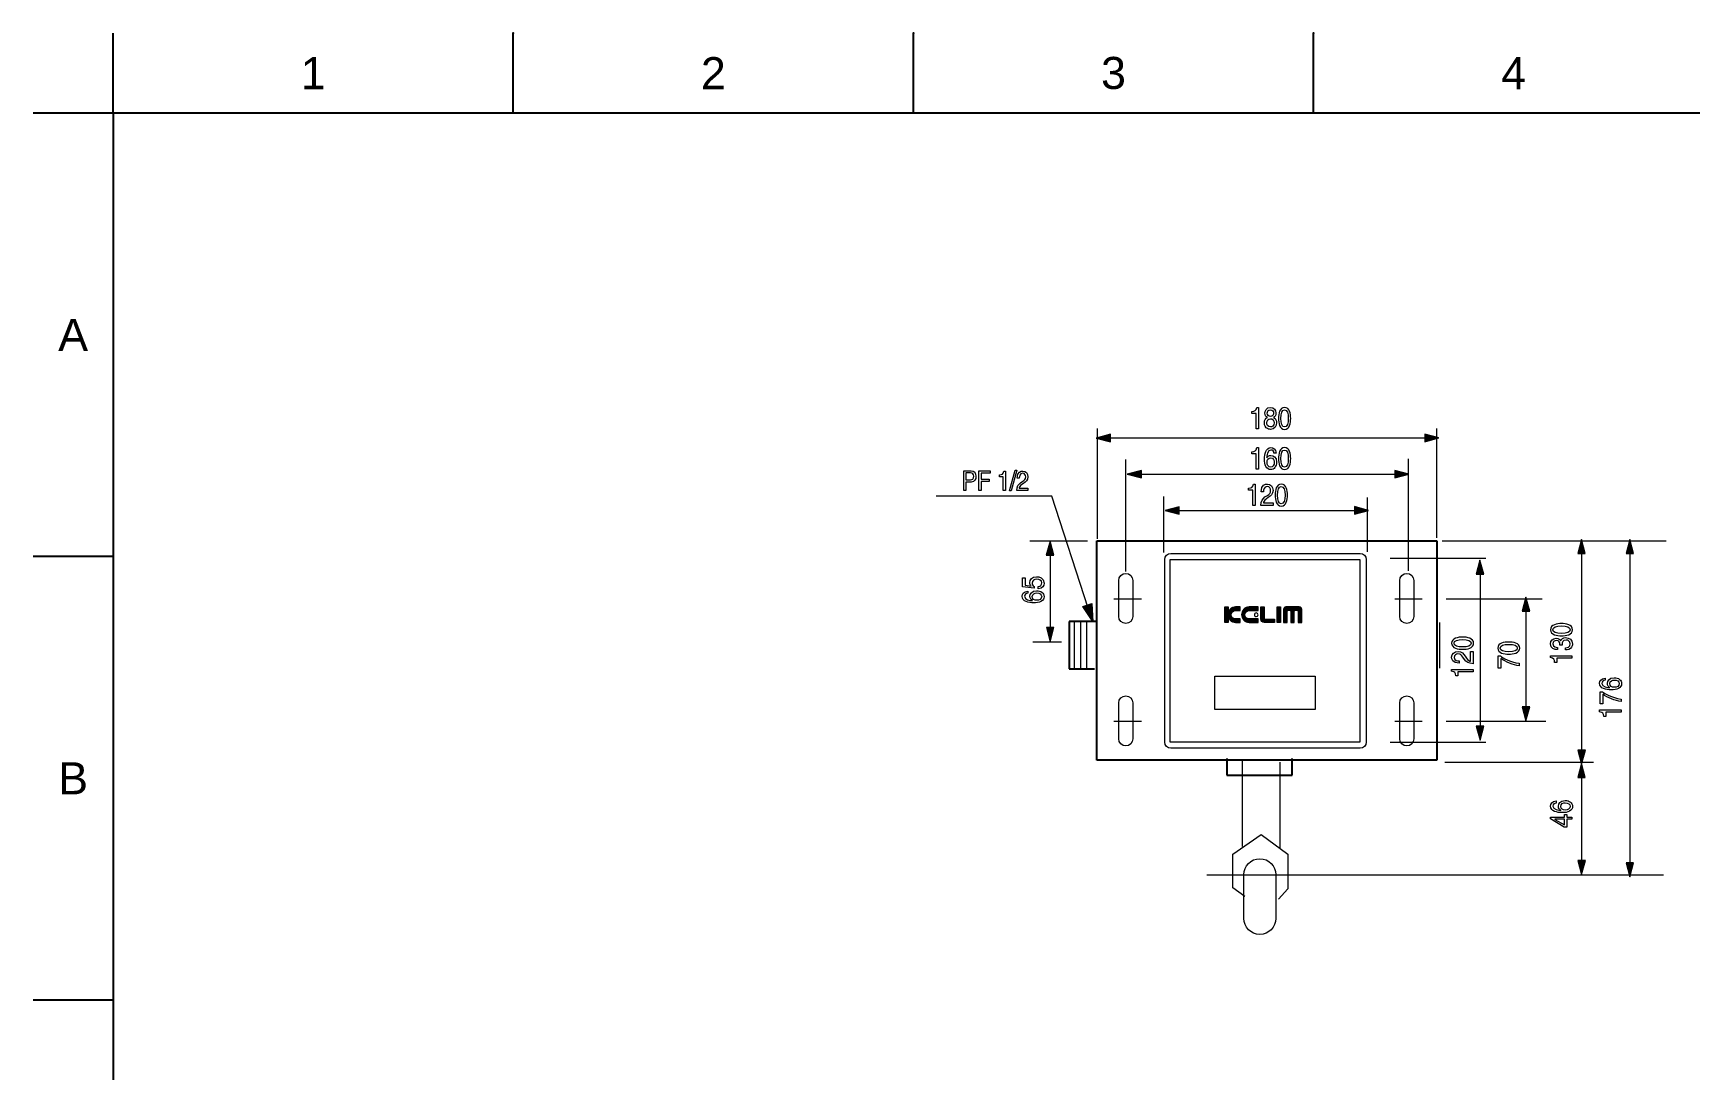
# Model space of a CAD drawing. Header units: millimetres. Extents: x 4305 to 4899, y 584 to 1004.
# Drawn here: x 4304.9 to 4597.7, y 821 to 1004.2 of the extents above; entities that cross this region are included whole.
import ezdxf

# ---------------------------------------------------------------- set-up
doc = ezdxf.new("R2010")
doc.units = ezdxf.units.MM
doc.header["$LTSCALE"] = 0.1
doc.layers.add('레이어 1', color=7, linetype='Continuous')
doc.styles.get("Standard").update_dxf_attribs({"font": 'arial_0.ttf'})

msp = doc.modelspace()

# ---------------------------------------------------------------- hatches: boundary and pattern name
at = {"layer": '레이어 1'}
h = msp.add_hatch(color=3, dxfattribs=at)
h.dxf.hatch_style = 2
h.paths.add_polyline_path([(4495.29, 933.3), (4492.81, 932.64), (4495.29, 931.98)])
h = msp.add_hatch(color=3, dxfattribs=at)
h.dxf.hatch_style = 2
h.paths.add_polyline_path([(4550.88, 931.99), (4553.36, 932.66), (4550.88, 933.32)])
h = msp.add_hatch(color=3, dxfattribs=at)
h.dxf.hatch_style = 2
h.paths.add_polyline_path([(4500.77, 926.91), (4498.29, 926.24), (4500.77, 925.58)])
h = msp.add_hatch(color=3, dxfattribs=at)
h.dxf.hatch_style = 2
h.paths.add_polyline_path([(4545.55, 925.6), (4548.03, 926.26), (4545.55, 926.92)])
h = msp.add_hatch(color=3, dxfattribs=at)
h.dxf.hatch_style = 2
h.paths.add_polyline_path([(4507.46, 920.51), (4504.99, 919.85), (4507.46, 919.18)])
h = msp.add_hatch(color=3, dxfattribs=at)
h.dxf.hatch_style = 2
h.paths.add_polyline_path([(4538.43, 919.2), (4540.91, 919.86), (4538.43, 920.53)])
h = msp.add_hatch(color=3, dxfattribs=at)
h.dxf.hatch_style = 2
h.paths.add_polyline_path([(4485.3, 911.94), (4484.64, 914.42), (4483.98, 911.94)])
h = msp.add_hatch(color=3, dxfattribs=at)
h.dxf.hatch_style = 2
h.paths.add_polyline_path([(4485.3, 911.94), (4484.64, 914.42), (4483.98, 911.94)])
h = msp.add_hatch(color=3, dxfattribs=at)
h.dxf.hatch_style = 2
h.paths.add_polyline_path([(4579.22, 912.25), (4578.55, 914.72), (4577.89, 912.25)])
h = msp.add_hatch(color=3, dxfattribs=at)
h.dxf.hatch_style = 2
h.paths.add_polyline_path([(4587.75, 912.25), (4587.08, 914.72), (4586.42, 912.25)])
h = msp.add_hatch(color=3, dxfattribs=at)
h.dxf.hatch_style = 2
h.paths.add_polyline_path([(4561.28, 908.61), (4560.61, 911.08), (4559.95, 908.61)])
h = msp.add_hatch(color=256, dxfattribs=at)
h.dxf.hatch_style = 2
h.paths.add_polyline_path([(4492, 903.39), (4492.17, 900.2), (4490.43, 902.87)])
h = msp.add_hatch(color=256, dxfattribs=at)
h.dxf.hatch_style = 2
h.paths.add_polyline_path([(4516.12, 900.05), (4515.55, 900.05), (4515.55, 902.8), (4516.12, 902.8)])
h = msp.add_hatch(color=256, dxfattribs=at)
h.dxf.hatch_style = 2
edge = h.paths.add_edge_path()
edge.add_spline(control_points=[(4518.21, 900.67), (4518.21, 900.67), (4517.42, 900.67), (4517.42, 900.67), (4517.01, 900.67), (4516.67, 901.01), (4516.67, 901.42), (4516.67, 901.84), (4517.01, 902.17), (4517.42, 902.17), (4517.42, 902.17), (4518.21, 902.17), (4518.21, 902.17), (4518.21, 902.17), (4518.21, 902.79), (4518.21, 902.79), (4518.21, 902.79), (4517.43, 902.79), (4517.43, 902.79), (4516.68, 902.79), (4516.07, 902.18), (4516.07, 901.43), (4516.07, 900.68), (4516.68, 900.07), (4517.43, 900.07), (4517.43, 900.07), (4518.21, 900.07), (4518.21, 900.07), (4518.21, 900.07), (4518.21, 900.67), (4518.21, 900.67)], knot_values=[0, 0, 0, 0, 1, 1, 1, 2, 2, 2, 3, 3, 3, 4, 4, 4, 5, 5, 5, 6, 6, 6, 7, 7, 7, 8, 8, 8, 9, 9, 9, 10, 10, 10, 10], degree=3, periodic=0)
h = msp.add_hatch(color=256, dxfattribs=at)
h.dxf.hatch_style = 2
edge = h.paths.add_edge_path()
edge.add_spline(control_points=[(4521.4, 900.67), (4521.4, 900.67), (4519.82, 900.67), (4519.82, 900.67), (4519.41, 900.67), (4519.08, 901.01), (4519.08, 901.42), (4519.08, 901.84), (4519.41, 902.17), (4519.82, 902.17), (4519.82, 902.17), (4521.4, 902.17), (4521.4, 902.17), (4521.4, 902.17), (4521.4, 902.79), (4521.4, 902.79), (4521.4, 902.79), (4519.83, 902.79), (4519.83, 902.79), (4519.08, 902.79), (4518.48, 902.18), (4518.48, 901.43), (4518.48, 900.68), (4519.08, 900.07), (4519.83, 900.07), (4519.83, 900.07), (4521.4, 900.07), (4521.4, 900.07), (4521.4, 900.07), (4521.4, 900.67), (4521.4, 900.67)], knot_values=[0, 0, 0, 0, 1, 1, 1, 2, 2, 2, 3, 3, 3, 4, 4, 4, 5, 5, 5, 6, 6, 6, 7, 7, 7, 8, 8, 8, 9, 9, 9, 10, 10, 10, 10], degree=3, periodic=0)
h = msp.add_hatch(color=256, dxfattribs=at)
h.dxf.hatch_style = 2
edge = h.paths.add_edge_path()
edge.add_spline(control_points=[(4522.47, 900.63), (4522.47, 900.63), (4524.32, 900.63), (4524.32, 900.63), (4524.32, 900.63), (4524.32, 900.05), (4524.32, 900.05), (4524.32, 900.05), (4522.47, 900.05), (4522.47, 900.05), (4522.47, 900.05), (4522.47, 900.05), (4522.47, 900.05), (4522.15, 900.05), (4521.89, 900.31), (4521.89, 900.63), (4521.89, 900.63), (4521.89, 900.63), (4521.89, 900.63), (4521.89, 900.63), (4521.89, 902.8), (4521.89, 902.8), (4521.89, 902.8), (4522.47, 902.8), (4522.47, 902.8), (4522.47, 902.8), (4522.47, 900.63), (4522.47, 900.63), (4522.47, 900.63), (4522.47, 900.63), (4522.47, 900.63)], knot_values=[0, 0, 0, 0, 1, 1, 1, 2, 2, 2, 3, 3, 3, 4, 4, 4, 5, 5, 5, 6, 6, 6, 7, 7, 7, 8, 8, 8, 9, 9, 9, 10, 10, 10, 10], degree=3, periodic=0)
h = msp.add_hatch(color=256, dxfattribs=at)
h.dxf.hatch_style = 2
h.paths.add_polyline_path([(4525.38, 900.05), (4524.8, 900.05), (4524.8, 902.8), (4525.38, 902.8)])
h = msp.add_hatch(color=256, dxfattribs=at)
h.dxf.hatch_style = 2
edge = h.paths.add_edge_path()
edge.add_spline(control_points=[(4529.11, 902.36), (4529.11, 902.6), (4528.92, 902.79), (4528.67, 902.79), (4528.67, 902.79), (4526.32, 902.79), (4526.32, 902.79), (4526.08, 902.79), (4525.89, 902.6), (4525.89, 902.36), (4525.89, 902.36), (4525.89, 900.06), (4525.89, 900.06), (4525.89, 900.06), (4526.51, 900.06), (4526.51, 900.06), (4526.51, 900.06), (4526.51, 902.07), (4526.51, 902.07), (4526.51, 902.07), (4526.64, 902.2), (4526.64, 902.2), (4526.64, 902.2), (4527.06, 902.2), (4527.06, 902.2), (4527.06, 902.2), (4527.19, 902.07), (4527.19, 902.07), (4527.19, 902.07), (4527.19, 900.06), (4527.19, 900.06), (4527.19, 900.06), (4527.79, 900.06), (4527.79, 900.06), (4527.79, 900.06), (4527.79, 902.07), (4527.79, 902.07), (4527.79, 902.07), (4527.92, 902.2), (4527.92, 902.2), (4527.92, 902.2), (4528.34, 902.2), (4528.34, 902.2), (4528.34, 902.2), (4528.47, 902.07), (4528.47, 902.07), (4528.47, 902.07), (4528.47, 900.06), (4528.47, 900.06), (4528.47, 900.06), (4529.11, 900.06), (4529.11, 900.06), (4529.11, 900.06), (4529.11, 902.36), (4529.11, 902.36)], knot_values=[0, 0, 0, 0, 1, 1, 1, 2, 2, 2, 3, 3, 3, 4, 4, 4, 5, 5, 5, 6, 6, 6, 7, 7, 7, 8, 8, 8, 9, 9, 9, 10, 10, 10, 11, 11, 11, 12, 12, 12, 13, 13, 13, 14, 14, 14, 15, 15, 15, 16, 16, 16, 17, 17, 17, 18, 18, 18, 18], degree=3, periodic=0)
h = msp.add_hatch(color=3, dxfattribs=at)
h.dxf.hatch_style = 2
h.paths.add_polyline_path([(4569.39, 902.04), (4568.73, 904.52), (4568.06, 902.04)])
h = msp.add_hatch(color=3, dxfattribs=at)
h.dxf.hatch_style = 2
h.paths.add_polyline_path([(4483.99, 899.14), (4484.66, 896.66), (4485.32, 899.14)])
h = msp.add_hatch(color=3, dxfattribs=at)
h.dxf.hatch_style = 2
h.paths.add_polyline_path([(4568.08, 885.13), (4568.74, 882.66), (4569.41, 885.13)])
h = msp.add_hatch(color=3, dxfattribs=at)
h.dxf.hatch_style = 2
h.paths.add_polyline_path([(4559.96, 881.72), (4560.63, 879.25), (4561.29, 881.72)])
h = msp.add_hatch(color=3, dxfattribs=at)
h.dxf.hatch_style = 2
h.paths.add_polyline_path([(4577.91, 877.51), (4578.57, 875.04), (4579.23, 877.51)])
h = msp.add_hatch(color=3, dxfattribs=at)
h.dxf.hatch_style = 2
h.paths.add_polyline_path([(4579.22, 872.65), (4578.55, 875.13), (4577.89, 872.65)])
h = msp.add_hatch(color=3, dxfattribs=at)
h.dxf.hatch_style = 2
h.paths.add_polyline_path([(4577.91, 858.02), (4578.57, 855.55), (4579.23, 858.02)])
h = msp.add_hatch(color=3, dxfattribs=at)
h.dxf.hatch_style = 2
h.paths.add_polyline_path([(4586.43, 857.57), (4587.1, 855.09), (4587.76, 857.57)])

# ---------------------------------------------------------------- linework, layer by layer
for p, q in [((4319.08, 990.03), (4319.08, 1004.17)), ((4389.79, 990.03), (4389.79, 1004.17)), ((4460.5, 990.03), (4460.5, 1004.17)), ((4531.2, 990.03), (4531.2, 1004.17)), ((4319.08, 990.03), (4304.94, 990.03)), ((4884.74, 990.03), (4319.08, 990.03)), ((4319.08, 990.03), (4319.08, 598.31)), ((4319.08, 911.69), (4304.94, 911.69)), ((4319.08, 833.34), (4304.94, 833.34))]:
    msp.add_line(p, q)
for p in [(4389.79, 1004.17), (4460.5, 1004.17), (4531.2, 1004.17)]:
    msp.add_point(p)
at = {"layer": '레이어 1', "color": 3, "lineweight": 9}
for p, q in [((4493.01, 914.83), (4493.01, 934.32)), ((4553.01, 914.98), (4553.01, 934.32)), ((4494.84, 932.65), (4551.94, 932.65)), ((4498.03, 909.04), (4498.03, 928.84)), ((4547.98, 909.2), (4547.98, 928.99)), ((4499.1, 926.25), (4546.61, 926.25)), ((4484.96, 922.37), (4464.52, 922.37)), ((4491.4, 902.6), (4484.96, 922.37)), ((4504.73, 912.39), (4504.73, 922.29)), ((4505.79, 919.86), (4539.5, 919.86)), ((4540.71, 912.55), (4540.71, 922.14)), ((4481.06, 914.49), (4491.27, 914.49)), ((4553.92, 914.49), (4593.49, 914.49)), ((4587.09, 913.92), (4587.09, 857.11)), ((4484.65, 912.39), (4484.65, 897.47)), ((4561.67, 911.36), (4544.71, 911.36)), ((4578.56, 913.31), (4578.56, 876.45)), ((4560.62, 909.67), (4560.62, 880.05)), ((4571.61, 904.17), (4554.64, 904.17)), ((4568.74, 903.1), (4568.74, 883.46)), ((4486.64, 896.56), (4481.61, 896.56)), ((4572.24, 882.55), (4554.64, 882.55)), ((4561.67, 878.83), (4544.71, 878.83)), ((4554.38, 875.39), (4580.69, 875.39)), ((4578.56, 873.71), (4578.56, 856.96)), ((4512.35, 855.44), (4593.03, 855.44))]:
    msp.add_line(p, q, dxfattribs=at)
at = {"layer": '레이어 1', "color": 3, "lineweight": 0}
for p, q in [((4495.29, 933.3), (4492.81, 932.64)), ((4492.81, 932.64), (4495.29, 931.98)), ((4495.29, 931.98), (4495.29, 933.3)), ((4553.36, 932.66), (4550.88, 933.32)), ((4550.88, 933.32), (4550.88, 931.99)), ((4550.88, 931.99), (4553.36, 932.66)), ((4472.07, 923.39), (4472.07, 926.86)), ((4472.07, 926.86), (4474.08, 926.86)), ((4474.08, 926.44), (4472.47, 926.44)), ((4472.47, 926.44), (4472.47, 925.38)), ((4472.47, 925.38), (4473.88, 925.38)), ((4473.88, 925.38), (4473.88, 924.96)), ((4474.08, 926.86), (4474.08, 926.44)), ((4477.48, 923.29), (4478.47, 926.95)), ((4478.74, 926.95), (4477.75, 923.29)), ((4478.47, 926.95), (4478.74, 926.95)), ((4500.77, 926.91), (4498.29, 926.24)), ((4498.29, 926.24), (4500.77, 925.58)), ((4500.77, 925.58), (4500.77, 926.91)), ((4548.03, 926.26), (4545.55, 926.92)), ((4545.55, 926.92), (4545.55, 925.6)), ((4545.55, 925.6), (4548.03, 926.26)), ((4472.47, 923.39), (4472.07, 923.39)), ((4473.88, 924.96), (4472.47, 924.96)), ((4472.47, 924.96), (4472.47, 923.39)), ((4477.75, 923.29), (4477.48, 923.29)), ((4507.46, 920.51), (4504.99, 919.85)), ((4504.99, 919.85), (4507.46, 919.18)), ((4507.46, 919.18), (4507.46, 920.51)), ((4540.91, 919.86), (4538.43, 920.53)), ((4538.43, 920.53), (4538.43, 919.2)), ((4538.43, 919.2), (4540.91, 919.86)), ((4484.64, 914.42), (4483.98, 911.94)), ((4484.64, 914.42), (4483.98, 911.94)), ((4485.3, 911.94), (4484.64, 914.42)), ((4485.3, 911.94), (4484.64, 914.42)), ((4578.55, 914.72), (4577.89, 912.25)), ((4579.22, 912.25), (4578.55, 914.72)), ((4587.08, 914.72), (4586.42, 912.25)), ((4587.75, 912.25), (4587.08, 914.72)), ((4483.98, 911.94), (4485.3, 911.94)), ((4483.98, 911.94), (4485.3, 911.94)), ((4560.61, 911.08), (4559.95, 908.61)), ((4561.28, 908.61), (4560.61, 911.08)), ((4577.89, 912.25), (4579.22, 912.25)), ((4586.42, 912.25), (4587.75, 912.25)), ((4559.95, 908.61), (4561.28, 908.61)), ((4568.73, 904.52), (4568.06, 902.04)), ((4568.06, 902.04), (4569.39, 902.04)), ((4569.39, 902.04), (4568.73, 904.52)), ((4483.99, 899.14), (4484.66, 896.66)), ((4485.32, 899.14), (4483.99, 899.14)), ((4484.66, 896.66), (4485.32, 899.14)), ((4568.08, 885.13), (4568.74, 882.66)), ((4569.41, 885.13), (4568.08, 885.13)), ((4568.74, 882.66), (4569.41, 885.13)), ((4559.96, 881.72), (4560.63, 879.25)), ((4561.29, 881.72), (4559.96, 881.72)), ((4560.63, 879.25), (4561.29, 881.72)), ((4577.91, 877.51), (4578.57, 875.04)), ((4579.23, 877.51), (4577.91, 877.51)), ((4578.57, 875.04), (4579.23, 877.51)), ((4578.55, 875.13), (4577.89, 872.65)), ((4577.89, 872.65), (4579.22, 872.65)), ((4579.22, 872.65), (4578.55, 875.13)), ((4573.08, 865.35), (4573.08, 865.67)), ((4573.08, 865.67), (4575.54, 865.67)), ((4575.48, 863.91), (4573.08, 865.35)), ((4575.54, 865.28), (4573.82, 865.28)), ((4573.82, 865.28), (4573.82, 865.27)), ((4573.82, 865.27), (4575.54, 864.27)), ((4575.95, 863.91), (4575.48, 863.91)), ((4575.54, 865.67), (4575.54, 866.13)), ((4575.54, 866.13), (4575.95, 866.13)), ((4575.54, 864.27), (4575.54, 865.28)), ((4575.95, 866.13), (4575.95, 865.67)), ((4575.95, 865.67), (4576.87, 865.67)), ((4576.87, 865.28), (4575.95, 865.28)), ((4575.95, 865.28), (4575.95, 863.91)), ((4576.87, 865.67), (4576.87, 865.28)), ((4577.91, 858.02), (4578.57, 855.55)), ((4579.23, 858.02), (4577.91, 858.02)), ((4578.57, 855.55), (4579.23, 858.02)), ((4586.43, 857.57), (4587.1, 855.09)), ((4587.76, 857.57), (4586.43, 857.57)), ((4587.1, 855.09), (4587.76, 857.57))]:
    msp.add_line(p, q, dxfattribs=at)
at = {"layer": '레이어 1', "lineweight": 25}
for p, q in [((4492.91, 875.75), (4492.91, 914.49)), ((4492.91, 914.49), (4552.96, 914.49)), ((4552.96, 914.49), (4552.96, 875.75)), ((4492.66, 900.21), (4488.01, 900.21)), ((4488.01, 900.21), (4488.01, 891.89)), ((4488.01, 891.89), (4492.48, 891.89)), ((4552.96, 875.75), (4492.91, 875.75)), ((4515.85, 875.99), (4515.85, 873.1)), ((4527.43, 873.1), (4527.43, 875.99)), ((4515.85, 873.1), (4527.43, 873.1))]:
    msp.add_line(p, q, dxfattribs=at)
at = {"layer": '레이어 1', "lineweight": 18}
for p, q in [((4505.89, 878.89), (4505.89, 911.2)), ((4505.89, 911.2), (4539.35, 911.2)), ((4539.35, 911.2), (4539.35, 878.89)), ((4539.35, 878.89), (4505.89, 878.89)), ((4518.59, 875.93), (4518.59, 860.46)), ((4525.27, 875.39), (4525.27, 860.16)), ((4516.92, 859.09), (4521.94, 862.6)), ((4521.94, 862.6), (4526.66, 859.09)), ((4516.92, 853.15), (4516.92, 859.09)), ((4526.66, 859.09), (4526.66, 853)), ((4519.05, 851.63), (4516.92, 853.15)), ((4526.66, 853), (4524.99, 851.17))]:
    msp.add_line(p, q, dxfattribs=at)
at = {"layer": '레이어 1', "lineweight": 0}
for p, q in [((4490.43, 902.87), (4492, 903.39)), ((4492.17, 900.2), (4490.43, 902.87)), ((4492, 903.39), (4492.17, 900.2)), ((4515.55, 900.05), (4515.55, 902.8)), ((4515.55, 902.8), (4516.12, 902.8)), ((4516.12, 902.8), (4516.12, 900.05)), ((4524.8, 900.05), (4524.8, 902.8)), ((4524.8, 902.8), (4525.38, 902.8)), ((4525.38, 902.8), (4525.38, 900.05)), ((4516.12, 900.05), (4515.55, 900.05)), ((4525.38, 900.05), (4524.8, 900.05)), ((4513.78, 884.66), (4513.78, 890.56)), ((4513.78, 890.56), (4531.48, 890.56)), ((4531.48, 890.56), (4531.48, 884.66)), ((4531.48, 884.66), (4513.78, 884.66))]:
    msp.add_line(p, q, dxfattribs=at)
at = {"layer": '레이어 1', "color": 1, "lineweight": 9}
for p, q in [((4500.78, 904.17), (4495.9, 904.17)), ((4550.42, 904.17), (4545.55, 904.17)), ((4500.78, 882.55), (4495.9, 882.55)), ((4550.42, 882.55), (4545.55, 882.55))]:
    msp.add_line(p, q, dxfattribs=at)
at = {"layer": '레이어 1', "lineweight": 9}
for p, q in [((4488.92, 900.06), (4488.92, 891.99)), ((4489.99, 900.06), (4489.99, 891.99)), ((4491.06, 900.06), (4491.06, 891.99)), ((4553.47, 900.06), (4553.47, 891.99)), ((4513.78, 884.66), (4513.78, 890.56)), ((4513.78, 890.56), (4531.48, 890.56)), ((4531.48, 890.56), (4531.48, 884.66)), ((4531.48, 884.66), (4513.78, 884.66))]:
    msp.add_line(p, q, dxfattribs=at)
at = {"layer": '레이어 1', "color": 3, "lineweight": 0}
for points in [[(4520.31, 937.33), (4520.82, 937.38), (4521.03, 937.44), (4521.16, 938.05)], [(4520.31, 936.96), (4520.31, 936.96), (4520.31, 937.33), (4520.31, 937.33)], [(4521.05, 936.96), (4521.05, 936.96), (4520.31, 936.96), (4520.31, 936.96)], [(4521.05, 934.27), (4521.05, 934.27), (4521.05, 936.96), (4521.05, 936.96)], [(4521.16, 938.05), (4521.16, 938.05), (4521.47, 938.05), (4521.47, 938.05)], [(4521.47, 938.05), (4521.47, 938.05), (4521.47, 934.27), (4521.47, 934.27)], [(4521.47, 934.27), (4521.47, 934.27), (4521.05, 934.27), (4521.05, 934.27)], [(4520.31, 930.22), (4520.82, 930.27), (4521.03, 930.33), (4521.16, 930.94)], [(4520.31, 929.85), (4520.31, 929.85), (4520.31, 930.22), (4520.31, 930.22)], [(4521.05, 929.85), (4521.05, 929.85), (4520.31, 929.85), (4520.31, 929.85)], [(4521.05, 927.16), (4521.05, 927.16), (4521.05, 929.85), (4521.05, 929.85)], [(4521.16, 930.94), (4521.16, 930.94), (4521.47, 930.94), (4521.47, 930.94)], [(4521.47, 930.94), (4521.47, 930.94), (4521.47, 927.16), (4521.47, 927.16)], [(4522.92, 929.12), (4522.92, 929.12), (4522.93, 929.11), (4522.93, 929.11)], [(4524.6, 929.94), (4524.6, 929.94), (4524.21, 929.94), (4524.21, 929.94)], [(4469.39, 923.39), (4469.39, 923.39), (4469.39, 926.86), (4469.39, 926.86)], [(4469.39, 926.86), (4469.39, 926.86), (4470.69, 926.86), (4470.69, 926.86)], [(4470.57, 926.46), (4470.57, 926.46), (4469.78, 926.46), (4469.78, 926.46)], [(4469.78, 926.46), (4469.78, 926.46), (4469.78, 925.25), (4469.78, 925.25)], [(4469.78, 925.25), (4469.78, 925.25), (4470.56, 925.25), (4470.56, 925.25)], [(4475.72, 926.14), (4476.18, 926.18), (4476.36, 926.23), (4476.48, 926.79)], [(4475.72, 925.8), (4475.72, 925.8), (4475.72, 926.14), (4475.72, 926.14)], [(4476.38, 925.8), (4476.38, 925.8), (4475.72, 925.8), (4475.72, 925.8)], [(4476.38, 923.39), (4476.38, 923.39), (4476.38, 925.8), (4476.38, 925.8)], [(4476.48, 926.79), (4476.48, 926.79), (4476.76, 926.79), (4476.76, 926.79)], [(4476.76, 926.79), (4476.76, 926.79), (4476.76, 923.39), (4476.76, 923.39)], [(4479.2, 925.57), (4479.2, 925.57), (4478.85, 925.57), (4478.85, 925.57)], [(4521.47, 927.16), (4521.47, 927.16), (4521.05, 927.16), (4521.05, 927.16)], [(4469.78, 923.39), (4469.78, 923.39), (4469.39, 923.39), (4469.39, 923.39)], [(4470.69, 924.85), (4470.69, 924.85), (4469.78, 924.85), (4469.78, 924.85)], [(4469.78, 924.85), (4469.78, 924.85), (4469.78, 923.39), (4469.78, 923.39)], [(4476.76, 923.39), (4476.76, 923.39), (4476.38, 923.39), (4476.38, 923.39)], [(4478.77, 923.39), (4478.79, 924.09), (4479.06, 924.47), (4479.44, 924.74)], [(4480.71, 923.39), (4480.71, 923.39), (4478.77, 923.39), (4478.77, 923.39)], [(4479.66, 924.44), (4479.27, 924.18), (4479.19, 923.92), (4479.17, 923.79)], [(4479.17, 923.79), (4479.17, 923.79), (4480.71, 923.79), (4480.71, 923.79)], [(4479.44, 924.74), (4479.44, 924.74), (4479.81, 925), (4479.81, 925)], [(4479.95, 924.63), (4479.95, 924.63), (4479.66, 924.44), (4479.66, 924.44)], [(4480.71, 923.79), (4480.71, 923.79), (4480.71, 923.39), (4480.71, 923.39)], [(4519.73, 923.78), (4520.24, 923.82), (4520.45, 923.88), (4520.58, 924.5)], [(4519.73, 923.4), (4519.73, 923.4), (4519.73, 923.78), (4519.73, 923.78)], [(4520.47, 923.4), (4520.47, 923.4), (4519.73, 923.4), (4519.73, 923.4)], [(4520.47, 920.72), (4520.47, 920.72), (4520.47, 923.4), (4520.47, 923.4)], [(4520.58, 924.5), (4520.58, 924.5), (4520.89, 924.5), (4520.89, 924.5)], [(4520.89, 924.5), (4520.89, 924.5), (4520.89, 920.72), (4520.89, 920.72)], [(4521.88, 920.72), (4521.91, 921.5), (4522.2, 921.92), (4522.62, 922.22)], [(4522.36, 923.15), (4522.36, 923.15), (4521.96, 923.15), (4521.96, 923.15)], [(4522.62, 922.22), (4522.62, 922.22), (4523.04, 922.51), (4523.04, 922.51)], [(4520.89, 920.72), (4520.89, 920.72), (4520.47, 920.72), (4520.47, 920.72)], [(4524.04, 920.72), (4524.04, 920.72), (4521.88, 920.72), (4521.88, 920.72)], [(4522.87, 921.89), (4522.44, 921.61), (4522.35, 921.31), (4522.33, 921.17)], [(4522.33, 921.17), (4522.33, 921.17), (4524.04, 921.17), (4524.04, 921.17)], [(4523.2, 922.11), (4523.2, 922.11), (4522.87, 921.89), (4522.87, 921.89)], [(4524.04, 921.17), (4524.04, 921.17), (4524.04, 920.72), (4524.04, 920.72)], [(4479.78, 906.33), (4479.78, 906.33), (4479.78, 907.96), (4479.78, 907.96)], [(4479.78, 907.96), (4479.78, 907.96), (4480.24, 907.96), (4480.24, 907.96)], [(4480.24, 907.96), (4480.24, 907.96), (4480.24, 906.63), (4480.24, 906.63)], [(4481.81, 906.09), (4481.81, 906.09), (4479.78, 906.33), (4479.78, 906.33)], [(4480.24, 906.63), (4480.24, 906.63), (4481.28, 906.49), (4481.28, 906.49)], [(4480.7, 905.6), (4480.7, 905.6), (4480.7, 905.21), (4480.7, 905.21)], [(4481.83, 906.43), (4481.83, 906.43), (4481.81, 906.09), (4481.81, 906.09)], [(4482.54, 905.98), (4482.54, 905.98), (4482.54, 906.38), (4482.54, 906.38)], [(4481.52, 903.92), (4481.52, 903.92), (4481.53, 903.93), (4481.53, 903.93)], [(4575.12, 896.04), (4575.12, 896.04), (4574.71, 896.04), (4574.71, 896.04)], [(4574.86, 896.85), (4574.86, 896.85), (4574.87, 896.85), (4574.87, 896.85)], [(4556.96, 893.25), (4556.96, 893.25), (4556.96, 892.85), (4556.96, 892.85)], [(4557.88, 893.51), (4557.88, 893.51), (4557.59, 893.93), (4557.59, 893.93)], [(4559.38, 892.77), (4558.6, 892.79), (4558.18, 893.09), (4557.88, 893.51)], [(4558, 894.08), (4558, 894.08), (4558.21, 893.76), (4558.21, 893.76)], [(4558.21, 893.76), (4558.5, 893.33), (4558.79, 893.23), (4558.94, 893.21)], [(4558.94, 893.21), (4558.94, 893.21), (4558.94, 894.92), (4558.94, 894.92)], [(4558.94, 894.92), (4558.94, 894.92), (4559.38, 894.92), (4559.38, 894.92)], [(4559.38, 894.92), (4559.38, 894.92), (4559.38, 892.77), (4559.38, 892.77)], [(4563.83, 891.96), (4563.83, 891.96), (4563.83, 894.13), (4563.83, 894.13)], [(4563.83, 894.13), (4563.83, 894.13), (4564.24, 894.13), (4564.24, 894.13)], [(4564.24, 894.13), (4564.64, 893.82), (4565.84, 893.07), (4567.53, 892.84)], [(4567.53, 892.4), (4566.49, 892.51), (4565.14, 893.08), (4564.29, 893.69)], [(4564.29, 893.69), (4564.29, 893.69), (4564.29, 891.96), (4564.29, 891.96)], [(4573.08, 893.84), (4573.08, 893.84), (4573.08, 894.15), (4573.08, 894.15)], [(4573.08, 894.15), (4573.08, 894.15), (4576.87, 894.15), (4576.87, 894.15)], [(4573.8, 893), (4573.76, 893.51), (4573.7, 893.72), (4573.08, 893.84)], [(4574.18, 893), (4574.18, 893), (4573.8, 893), (4573.8, 893)], [(4576.87, 893.73), (4576.87, 893.73), (4574.18, 893.73), (4574.18, 893.73)], [(4574.18, 893.73), (4574.18, 893.73), (4574.18, 893), (4574.18, 893)], [(4574.32, 895.65), (4574.32, 895.65), (4574.32, 895.26), (4574.32, 895.26)], [(4576.8, 895.66), (4576.58, 895.31), (4576.14, 895.21), (4575.71, 895.19)], [(4575.71, 895.19), (4575.71, 895.19), (4575.71, 895.59), (4575.71, 895.59)], [(4576.87, 894.15), (4576.87, 894.15), (4576.87, 893.73), (4576.87, 893.73)], [(4555.6, 891.47), (4555.6, 891.47), (4555.6, 891.77), (4555.6, 891.77)], [(4555.6, 891.77), (4555.6, 891.77), (4559.38, 891.77), (4559.38, 891.77)], [(4556.32, 890.62), (4556.28, 891.13), (4556.22, 891.34), (4555.6, 891.47)], [(4556.7, 890.62), (4556.7, 890.62), (4556.32, 890.62), (4556.32, 890.62)], [(4559.38, 891.35), (4559.38, 891.35), (4556.7, 891.35), (4556.7, 891.35)], [(4556.7, 891.35), (4556.7, 891.35), (4556.7, 890.62), (4556.7, 890.62)], [(4559.38, 891.77), (4559.38, 891.77), (4559.38, 891.35), (4559.38, 891.35)], [(4564.29, 891.96), (4564.29, 891.96), (4563.83, 891.96), (4563.83, 891.96)], [(4567.53, 892.84), (4567.53, 892.84), (4567.53, 892.4), (4567.53, 892.4)], [(4582.76, 890.22), (4582.76, 890.22), (4582.76, 889.84), (4582.76, 889.84)], [(4581.83, 885.65), (4581.83, 885.65), (4581.83, 887.82), (4581.83, 887.82)], [(4581.83, 887.82), (4581.83, 887.82), (4582.24, 887.82), (4582.24, 887.82)], [(4582.24, 887.82), (4582.64, 887.51), (4583.84, 886.76), (4585.53, 886.53)], [(4585.53, 886.09), (4584.49, 886.2), (4583.14, 886.77), (4582.29, 887.38)], [(4582.29, 887.38), (4582.29, 887.38), (4582.29, 885.65), (4582.29, 885.65)], [(4583.57, 888.55), (4583.57, 888.55), (4583.58, 888.55), (4583.58, 888.55)], [(4581.75, 884.29), (4581.75, 884.29), (4581.75, 884.6), (4581.75, 884.6)], [(4581.75, 884.6), (4581.75, 884.6), (4585.53, 884.6), (4585.53, 884.6)], [(4582.47, 883.44), (4582.43, 883.95), (4582.37, 884.16), (4581.75, 884.29)], [(4582.29, 885.65), (4582.29, 885.65), (4581.83, 885.65), (4581.83, 885.65)], [(4585.53, 884.18), (4585.53, 884.18), (4582.85, 884.18), (4582.85, 884.18)], [(4582.85, 884.18), (4582.85, 884.18), (4582.85, 883.44), (4582.85, 883.44)], [(4585.53, 886.53), (4585.53, 886.53), (4585.53, 886.09), (4585.53, 886.09)], [(4585.53, 884.6), (4585.53, 884.6), (4585.53, 884.18), (4585.53, 884.18)], [(4582.85, 883.44), (4582.85, 883.44), (4582.47, 883.44), (4582.47, 883.44)], [(4574.09, 868.53), (4574.09, 868.53), (4574.09, 868.15), (4574.09, 868.15)], [(4574.91, 866.86), (4574.91, 866.86), (4574.92, 866.87), (4574.92, 866.87)]]:
    msp.add_open_spline(points, degree=3, dxfattribs=at)
for points, knots in [([(4523.05, 936.28), (4522.78, 936.4), (4522.62, 936.66), (4522.62, 937.02), (4522.62, 937.41), (4522.83, 938.05), (4523.58, 938.05), (4524.28, 938.05), (4524.55, 937.52), (4524.55, 937.08), (4524.55, 936.54), (4524.29, 936.37), (4524.15, 936.28)], [5, 5, 5, 5, 6, 6, 6, 7, 7, 7, 8, 8, 8, 9, 9, 9, 9]), ([(4524.14, 937.07), (4524.14, 937.3), (4524.02, 937.63), (4523.56, 937.63), (4523.14, 937.63), (4523.03, 937.28), (4523.03, 937.04), (4523.03, 936.68), (4523.3, 936.46), (4523.58, 936.46), (4523.92, 936.46), (4524.14, 936.72), (4524.14, 937.07)], [0, 0, 0, 0, 1, 1, 1, 2, 2, 2, 3, 3, 3, 4, 4, 4, 4]), ([(4526.08, 934.17), (4525.18, 934.17), (4525, 935.33), (4525, 936.11), (4525, 936.9), (4525.18, 938.05), (4526.08, 938.05), (4526.98, 938.05), (4527.16, 936.9), (4527.16, 936.11), (4527.16, 935.33), (4526.98, 934.17), (4526.08, 934.17)], [0, 0, 0, 0, 1, 1, 1, 2, 2, 2, 3, 3, 3, 4, 4, 4, 4]), ([(4526.08, 937.63), (4525.63, 937.63), (4525.42, 937.06), (4525.42, 936.11), (4525.42, 935.17), (4525.63, 934.6), (4526.08, 934.6), (4526.53, 934.6), (4526.74, 935.17), (4526.74, 936.11), (4526.74, 937.06), (4526.53, 937.63), (4526.08, 937.63)], [0, 0, 0, 0, 1, 1, 1, 2, 2, 2, 3, 3, 3, 4, 4, 4, 4]), ([(4522.84, 934.46), (4522.52, 934.77), (4522.52, 935.18), (4522.52, 935.36), (4522.52, 935.82), (4522.72, 936.12), (4523.05, 936.28)], [3, 3, 3, 3, 4, 4, 4, 5, 5, 5, 5]), ([(4524.15, 936.28), (4524.57, 936.07), (4524.66, 935.65), (4524.66, 935.37), (4524.66, 934.76), (4524.34, 934.17), (4523.6, 934.17), (4523.42, 934.17), (4523.09, 934.22), (4522.84, 934.46)], [0, 0, 0, 0, 1, 1, 1, 2, 2, 2, 3, 3, 3, 3]), ([(4522.94, 935.35), (4522.94, 935.05), (4523.06, 934.6), (4523.61, 934.6), (4523.9, 934.6), (4524.24, 934.72), (4524.24, 935.31), (4524.24, 935.82), (4523.95, 936.05), (4523.59, 936.05), (4523.14, 936.05), (4522.94, 935.7), (4522.94, 935.35)], [0, 0, 0, 0, 1, 1, 1, 2, 2, 2, 3, 3, 3, 4, 4, 4, 4]), ([(4522.76, 927.61), (4522.57, 927.96), (4522.52, 928.43), (4522.52, 928.92), (4522.52, 929.75), (4522.74, 930.94), (4523.68, 930.94), (4524.04, 930.94), (4524.56, 930.71), (4524.6, 929.94)], [8, 8, 8, 8, 9, 9, 9, 10, 10, 10, 11, 11, 11, 11]), ([(4524.21, 929.94), (4524.16, 930.27), (4524.01, 930.52), (4523.67, 930.52), (4523.05, 930.52), (4522.92, 929.52), (4522.92, 929.12)], [0, 0, 0, 0, 1, 1, 1, 2, 2, 2, 2]), ([(4522.93, 929.11), (4523.03, 929.31), (4523.25, 929.57), (4523.68, 929.57), (4524.07, 929.57), (4524.67, 929.28), (4524.67, 928.37), (4524.67, 927.99), (4524.58, 927.71), (4524.37, 927.43)], [3, 3, 3, 3, 4, 4, 4, 5, 5, 5, 6, 6, 6, 6]), ([(4523.64, 927.49), (4524.02, 927.49), (4524.26, 927.84), (4524.26, 928.35), (4524.26, 928.68), (4524.11, 929.15), (4523.62, 929.15), (4523.19, 929.15), (4522.98, 928.77), (4522.98, 928.33), (4522.98, 927.92), (4523.18, 927.49), (4523.64, 927.49)], [0, 0, 0, 0, 1, 1, 1, 2, 2, 2, 3, 3, 3, 4, 4, 4, 4]), ([(4526.08, 927.06), (4525.18, 927.06), (4525, 928.22), (4525, 929), (4525, 929.79), (4525.18, 930.94), (4526.08, 930.94), (4526.98, 930.94), (4527.16, 929.79), (4527.16, 929), (4527.16, 928.22), (4526.98, 927.06), (4526.08, 927.06)], [0, 0, 0, 0, 1, 1, 1, 2, 2, 2, 3, 3, 3, 4, 4, 4, 4]), ([(4526.08, 930.52), (4525.63, 930.52), (4525.42, 929.95), (4525.42, 929), (4525.42, 928.06), (4525.63, 927.49), (4526.08, 927.49), (4526.53, 927.49), (4526.74, 928.06), (4526.74, 929), (4526.74, 929.95), (4526.53, 930.52), (4526.08, 930.52)], [0, 0, 0, 0, 1, 1, 1, 2, 2, 2, 3, 3, 3, 4, 4, 4, 4]), ([(4470.56, 925.25), (4470.91, 925.25), (4471.14, 925.41), (4471.14, 925.88), (4471.14, 926.32), (4470.89, 926.46), (4470.57, 926.46)], [1, 1, 1, 1, 2, 2, 2, 3, 3, 3, 3]), ([(4470.69, 926.86), (4471.22, 926.86), (4471.55, 926.44), (4471.55, 925.88), (4471.55, 925.4), (4471.32, 924.85), (4470.69, 924.85)], [3, 3, 3, 3, 4, 4, 4, 5, 5, 5, 5]), ([(4478.85, 925.57), (4478.85, 926.68), (4479.52, 926.79), (4479.83, 926.79), (4480.32, 926.79), (4480.71, 926.41), (4480.71, 925.77), (4480.71, 925.16), (4480.38, 924.91), (4479.95, 924.63)], [0, 0, 0, 0, 1, 1, 1, 2, 2, 2, 3, 3, 3, 3]), ([(4479.81, 925), (4480.12, 925.21), (4480.33, 925.35), (4480.33, 925.79), (4480.33, 926.06), (4480.19, 926.41), (4479.77, 926.41), (4479.24, 926.41), (4479.21, 925.81), (4479.2, 925.57)], [10, 10, 10, 10, 11, 11, 11, 12, 12, 12, 13, 13, 13, 13]), ([(4524.37, 927.43), (4524.2, 927.21), (4524.01, 927.06), (4523.57, 927.06), (4523.33, 927.06), (4522.98, 927.19), (4522.76, 927.61)], [6, 6, 6, 6, 7, 7, 7, 8, 8, 8, 8]), ([(4521.96, 923.15), (4521.96, 924.38), (4522.71, 924.5), (4523.05, 924.5), (4523.6, 924.5), (4524.04, 924.08), (4524.04, 923.37), (4524.04, 922.69), (4523.67, 922.41), (4523.2, 922.11)], [0, 0, 0, 0, 1, 1, 1, 2, 2, 2, 3, 3, 3, 3]), ([(4523.04, 922.51), (4523.37, 922.74), (4523.62, 922.9), (4523.62, 923.39), (4523.62, 923.69), (4523.46, 924.08), (4522.99, 924.08), (4522.4, 924.08), (4522.37, 923.41), (4522.36, 923.15)], [10, 10, 10, 10, 11, 11, 11, 12, 12, 12, 13, 13, 13, 13]), ([(4525.5, 920.62), (4524.6, 920.62), (4524.42, 921.77), (4524.42, 922.56), (4524.42, 923.34), (4524.6, 924.5), (4525.5, 924.5), (4526.4, 924.5), (4526.58, 923.34), (4526.58, 922.56), (4526.58, 921.77), (4526.4, 920.62), (4525.5, 920.62)], [0, 0, 0, 0, 1, 1, 1, 2, 2, 2, 3, 3, 3, 4, 4, 4, 4]), ([(4525.5, 924.08), (4525.05, 924.08), (4524.84, 923.51), (4524.84, 922.56), (4524.84, 921.61), (4525.05, 921.04), (4525.5, 921.04), (4525.95, 921.04), (4526.16, 921.61), (4526.16, 922.56), (4526.16, 923.51), (4525.95, 924.08), (4525.5, 924.08)], [0, 0, 0, 0, 1, 1, 1, 2, 2, 2, 3, 3, 3, 4, 4, 4, 4]), ([(4481.28, 906.49), (4481.16, 906.63), (4481.04, 906.82), (4481.04, 907.1), (4481.04, 907.61), (4481.47, 908.13), (4482.25, 908.13), (4482.67, 908.13), (4483.58, 907.98), (4483.58, 906.99), (4483.58, 906.58), (4483.38, 906.05), (4482.54, 905.98)], [0, 0, 0, 0, 1, 1, 1, 2, 2, 2, 3, 3, 3, 4, 4, 4, 4]), ([(4482.54, 906.38), (4482.98, 906.42), (4483.17, 906.7), (4483.17, 907.05), (4483.17, 907.46), (4482.78, 907.71), (4482.31, 907.71), (4481.76, 907.71), (4481.47, 907.4), (4481.47, 907.01), (4481.47, 906.79), (4481.6, 906.58), (4481.83, 906.43)], [5, 5, 5, 5, 6, 6, 6, 7, 7, 7, 8, 8, 8, 9, 9, 9, 9]), ([(4483.03, 903.76), (4482.68, 903.57), (4482.22, 903.51), (4481.72, 903.51), (4480.89, 903.51), (4479.7, 903.74), (4479.7, 904.68), (4479.7, 905.04), (4479.94, 905.55), (4480.7, 905.6)], [8, 8, 8, 8, 9, 9, 9, 10, 10, 10, 11, 11, 11, 11]), ([(4480.7, 905.21), (4480.37, 905.16), (4480.12, 905.01), (4480.12, 904.67), (4480.12, 904.05), (4481.12, 903.92), (4481.52, 903.92)], [0, 0, 0, 0, 1, 1, 1, 2, 2, 2, 2]), ([(4481.53, 903.93), (4481.33, 904.03), (4481.07, 904.25), (4481.07, 904.68), (4481.07, 905.06), (4481.37, 905.66), (4482.27, 905.66), (4482.66, 905.66), (4482.94, 905.58), (4483.22, 905.36)], [3, 3, 3, 3, 4, 4, 4, 5, 5, 5, 6, 6, 6, 6]), ([(4483.16, 904.64), (4483.16, 905.01), (4482.8, 905.26), (4482.29, 905.26), (4481.96, 905.26), (4481.5, 905.11), (4481.5, 904.62), (4481.5, 904.19), (4481.87, 903.98), (4482.32, 903.98), (4482.72, 903.98), (4483.16, 904.18), (4483.16, 904.64)], [0, 0, 0, 0, 1, 1, 1, 2, 2, 2, 3, 3, 3, 4, 4, 4, 4]), ([(4483.22, 905.36), (4483.44, 905.2), (4483.58, 905.01), (4483.58, 904.57), (4483.58, 904.33), (4483.45, 903.98), (4483.03, 903.76)], [6, 6, 6, 6, 7, 7, 7, 8, 8, 8, 8]), ([(4576.97, 898.77), (4576.97, 897.86), (4575.81, 897.69), (4575.03, 897.69), (4574.24, 897.69), (4573.08, 897.86), (4573.08, 898.77), (4573.08, 899.67), (4574.24, 899.85), (4575.03, 899.85), (4575.81, 899.85), (4576.97, 899.67), (4576.97, 898.77)], [0, 0, 0, 0, 1, 1, 1, 2, 2, 2, 3, 3, 3, 4, 4, 4, 4]), ([(4573.51, 898.77), (4573.51, 898.32), (4574.08, 898.11), (4575.03, 898.11), (4575.97, 898.11), (4576.54, 898.32), (4576.54, 898.77), (4576.54, 899.22), (4575.97, 899.43), (4575.03, 899.43), (4574.08, 899.43), (4573.51, 899.22), (4573.51, 898.77)], [0, 0, 0, 0, 1, 1, 1, 2, 2, 2, 3, 3, 3, 4, 4, 4, 4]), ([(4559.49, 896.39), (4559.49, 895.48), (4558.33, 895.31), (4557.54, 895.31), (4556.76, 895.31), (4555.6, 895.48), (4555.6, 896.39), (4555.6, 897.29), (4556.76, 897.47), (4557.54, 897.47), (4558.33, 897.47), (4559.49, 897.29), (4559.49, 896.39)], [0, 0, 0, 0, 1, 1, 1, 2, 2, 2, 3, 3, 3, 4, 4, 4, 4]), ([(4556.03, 896.39), (4556.03, 895.94), (4556.6, 895.73), (4557.54, 895.73), (4558.49, 895.73), (4559.06, 895.94), (4559.06, 896.39), (4559.06, 896.84), (4558.49, 897.05), (4557.54, 897.05), (4556.6, 897.05), (4556.03, 896.84), (4556.03, 896.39)], [0, 0, 0, 0, 1, 1, 1, 2, 2, 2, 3, 3, 3, 4, 4, 4, 4]), ([(4567.63, 895.52), (4567.63, 894.62), (4566.48, 894.44), (4565.69, 894.44), (4564.9, 894.44), (4563.75, 894.62), (4563.75, 895.52), (4563.75, 896.43), (4564.9, 896.6), (4565.69, 896.6), (4566.48, 896.6), (4567.63, 896.43), (4567.63, 895.52)], [0, 0, 0, 0, 1, 1, 1, 2, 2, 2, 3, 3, 3, 4, 4, 4, 4]), ([(4564.17, 895.52), (4564.17, 895.07), (4564.74, 894.86), (4565.69, 894.86), (4566.64, 894.86), (4567.21, 895.07), (4567.21, 895.52), (4567.21, 895.97), (4566.64, 896.18), (4565.69, 896.18), (4564.74, 896.18), (4564.17, 895.97), (4564.17, 895.52)], [0, 0, 0, 0, 1, 1, 1, 2, 2, 2, 3, 3, 3, 4, 4, 4, 4]), ([(4574.32, 895.26), (4573.77, 895.26), (4573.08, 895.45), (4573.08, 896.28), (4573.08, 896.89), (4573.5, 897.25), (4574.08, 897.25), (4574.56, 897.25), (4574.79, 897.02), (4574.86, 896.85)], [5, 5, 5, 5, 6, 6, 6, 7, 7, 7, 8, 8, 8, 8]), ([(4574.71, 896.04), (4574.72, 896.1), (4574.72, 896.18), (4574.72, 896.24), (4574.72, 896.55), (4574.58, 896.84), (4574.11, 896.84), (4573.88, 896.84), (4573.51, 896.73), (4573.51, 896.26), (4573.51, 895.7), (4574.06, 895.67), (4574.32, 895.65)], [0, 0, 0, 0, 1, 1, 1, 2, 2, 2, 3, 3, 3, 4, 4, 4, 4]), ([(4574.87, 896.85), (4574.99, 897.15), (4575.25, 897.37), (4575.75, 897.37), (4576.37, 897.37), (4576.97, 897.04), (4576.97, 896.24), (4576.97, 896.01), (4576.9, 895.81), (4576.8, 895.66)], [9, 9, 9, 9, 10, 10, 10, 11, 11, 11, 12, 12, 12, 12]), ([(4575.71, 895.59), (4576.06, 895.61), (4576.54, 895.68), (4576.54, 896.27), (4576.54, 896.67), (4576.25, 896.95), (4575.81, 896.95), (4575.18, 896.95), (4575.12, 896.49), (4575.12, 896.22), (4575.12, 896.16), (4575.12, 896.1), (4575.12, 896.04)], [14, 14, 14, 14, 15, 15, 15, 16, 16, 16, 17, 17, 17, 18, 18, 18, 18]), ([(4556.96, 892.85), (4555.73, 892.85), (4555.6, 893.6), (4555.6, 893.94), (4555.6, 894.49), (4556.03, 894.92), (4556.73, 894.92), (4557.41, 894.92), (4557.7, 894.55), (4558, 894.08)], [0, 0, 0, 0, 1, 1, 1, 2, 2, 2, 3, 3, 3, 3]), ([(4557.59, 893.93), (4557.36, 894.26), (4557.21, 894.5), (4556.71, 894.5), (4556.41, 894.5), (4556.03, 894.34), (4556.03, 893.88), (4556.03, 893.29), (4556.69, 893.26), (4556.96, 893.25)], [10, 10, 10, 10, 11, 11, 11, 12, 12, 12, 13, 13, 13, 13]), ([(4585.08, 888.38), (4584.73, 888.19), (4584.27, 888.14), (4583.77, 888.14), (4582.94, 888.14), (4581.75, 888.36), (4581.75, 889.3), (4581.75, 889.67), (4581.99, 890.18), (4582.76, 890.22)], [8, 8, 8, 8, 9, 9, 9, 10, 10, 10, 11, 11, 11, 11]), ([(4583.58, 888.55), (4583.38, 888.65), (4583.12, 888.87), (4583.12, 889.3), (4583.12, 889.69), (4583.42, 890.29), (4584.32, 890.29), (4584.71, 890.29), (4584.99, 890.2), (4585.27, 889.99)], [3, 3, 3, 3, 4, 4, 4, 5, 5, 5, 6, 6, 6, 6]), ([(4585.27, 889.99), (4585.49, 889.82), (4585.63, 889.63), (4585.63, 889.19), (4585.63, 888.95), (4585.5, 888.6), (4585.08, 888.38)], [6, 6, 6, 6, 7, 7, 7, 8, 8, 8, 8]), ([(4582.76, 889.84), (4582.42, 889.79), (4582.17, 889.63), (4582.17, 889.29), (4582.17, 888.68), (4583.18, 888.55), (4583.57, 888.55)], [0, 0, 0, 0, 1, 1, 1, 2, 2, 2, 2]), ([(4585.21, 889.26), (4585.21, 889.64), (4584.85, 889.88), (4584.34, 889.88), (4584.01, 889.88), (4583.55, 889.73), (4583.55, 889.24), (4583.55, 888.81), (4583.92, 888.6), (4584.37, 888.6), (4584.77, 888.6), (4585.21, 888.8), (4585.21, 889.26)], [0, 0, 0, 0, 1, 1, 1, 2, 2, 2, 3, 3, 3, 4, 4, 4, 4]), ([(4576.42, 866.69), (4576.06, 866.51), (4575.6, 866.45), (4575.11, 866.45), (4574.28, 866.45), (4573.08, 866.68), (4573.08, 867.61), (4573.08, 867.98), (4573.32, 868.49), (4574.09, 868.53)], [8, 8, 8, 8, 9, 9, 9, 10, 10, 10, 11, 11, 11, 11]), ([(4574.09, 868.15), (4573.76, 868.1), (4573.51, 867.95), (4573.51, 867.61), (4573.51, 866.99), (4574.51, 866.86), (4574.91, 866.86)], [0, 0, 0, 0, 1, 1, 1, 2, 2, 2, 2]), ([(4574.92, 866.87), (4574.71, 866.97), (4574.46, 867.19), (4574.46, 867.61), (4574.46, 868), (4574.75, 868.6), (4575.66, 868.6), (4576.04, 868.6), (4576.32, 868.51), (4576.6, 868.3)], [3, 3, 3, 3, 4, 4, 4, 5, 5, 5, 6, 6, 6, 6]), ([(4576.54, 867.58), (4576.54, 867.95), (4576.19, 868.19), (4575.68, 868.19), (4575.34, 868.19), (4574.88, 868.04), (4574.88, 867.56), (4574.88, 867.12), (4575.26, 866.91), (4575.7, 866.91), (4576.11, 866.91), (4576.54, 867.11), (4576.54, 867.58)], [0, 0, 0, 0, 1, 1, 1, 2, 2, 2, 3, 3, 3, 4, 4, 4, 4]), ([(4576.6, 868.3), (4576.82, 868.13), (4576.97, 867.95), (4576.97, 867.5), (4576.97, 867.26), (4576.84, 866.92), (4576.42, 866.69)], [6, 6, 6, 6, 7, 7, 7, 8, 8, 8, 8])]:
    msp.add_open_spline(points, degree=3, knots=knots, dxfattribs=at)
at = {"layer": '레이어 1', "lineweight": 18}
for points in [[(4504.92, 911.18), (4504.92, 911.77), (4505.4, 912.25), (4505.99, 912.25)], [(4504.92, 878.89), (4504.92, 878.89), (4504.92, 911.18), (4504.92, 911.18)], [(4505.99, 912.25), (4505.99, 912.25), (4539.43, 912.25), (4539.43, 912.25)], [(4539.43, 912.25), (4540.02, 912.25), (4540.5, 911.77), (4540.5, 911.18)], [(4540.5, 911.18), (4540.5, 911.18), (4540.5, 878.89), (4540.5, 878.89)], [(4496.78, 901.11), (4496.78, 901.11), (4496.78, 907.47), (4496.78, 907.47)], [(4499.27, 907.47), (4499.27, 907.47), (4499.27, 901.11), (4499.27, 901.11)], [(4546.43, 901.11), (4546.43, 901.11), (4546.43, 907.47), (4546.43, 907.47)], [(4548.92, 907.47), (4548.92, 907.47), (4548.92, 901.11), (4548.92, 901.11)], [(4496.78, 879.48), (4496.78, 879.48), (4496.78, 885.85), (4496.78, 885.85)], [(4499.27, 885.85), (4499.27, 885.85), (4499.27, 879.48), (4499.27, 879.48)], [(4546.43, 879.48), (4546.43, 879.48), (4546.43, 885.85), (4546.43, 885.85)], [(4548.92, 885.85), (4548.92, 885.85), (4548.92, 879.48), (4548.92, 879.48)], [(4505.99, 877.82), (4505.4, 877.82), (4504.92, 878.3), (4504.92, 878.89)], [(4540.5, 878.89), (4540.5, 878.3), (4540.02, 877.82), (4539.43, 877.82)], [(4539.43, 877.82), (4539.43, 877.82), (4505.99, 877.82), (4505.99, 877.82)], [(4518.9, 847.77), (4518.9, 847.77), (4518.9, 855.5), (4518.9, 855.5)], [(4524.53, 855.5), (4524.53, 855.5), (4524.53, 847.77), (4524.53, 847.77)]]:
    msp.add_open_spline(points, degree=3, dxfattribs=at)
for points, knots in [([(4496.78, 907.47), (4496.78, 908.16), (4497.34, 908.72), (4498.03, 908.72), (4498.72, 908.72), (4499.27, 908.16), (4499.27, 907.47)], [3, 3, 3, 3, 4, 4, 4, 5, 5, 5, 5]), ([(4546.43, 907.47), (4546.43, 908.16), (4546.99, 908.72), (4547.67, 908.72), (4548.36, 908.72), (4548.92, 908.16), (4548.92, 907.47)], [3, 3, 3, 3, 4, 4, 4, 5, 5, 5, 5]), ([(4499.27, 901.11), (4499.27, 900.42), (4498.72, 899.86), (4498.03, 899.86), (4497.34, 899.86), (4496.78, 900.42), (4496.78, 901.11)], [0, 0, 0, 0, 1, 1, 1, 2, 2, 2, 2]), ([(4548.92, 901.11), (4548.92, 900.42), (4548.36, 899.86), (4547.67, 899.86), (4546.99, 899.86), (4546.43, 900.42), (4546.43, 901.11)], [0, 0, 0, 0, 1, 1, 1, 2, 2, 2, 2]), ([(4496.78, 885.85), (4496.78, 886.54), (4497.34, 887.09), (4498.03, 887.09), (4498.72, 887.09), (4499.27, 886.54), (4499.27, 885.85)], [3, 3, 3, 3, 4, 4, 4, 5, 5, 5, 5]), ([(4546.43, 885.85), (4546.43, 886.54), (4546.99, 887.09), (4547.67, 887.09), (4548.36, 887.09), (4548.92, 886.54), (4548.92, 885.85)], [3, 3, 3, 3, 4, 4, 4, 5, 5, 5, 5]), ([(4499.27, 879.48), (4499.27, 878.8), (4498.72, 878.24), (4498.03, 878.24), (4497.34, 878.24), (4496.78, 878.8), (4496.78, 879.48)], [0, 0, 0, 0, 1, 1, 1, 2, 2, 2, 2]), ([(4548.92, 879.48), (4548.92, 878.8), (4548.36, 878.24), (4547.67, 878.24), (4546.99, 878.24), (4546.43, 878.8), (4546.43, 879.48)], [0, 0, 0, 0, 1, 1, 1, 2, 2, 2, 2]), ([(4518.9, 855.5), (4518.9, 857.05), (4520.16, 858.31), (4521.71, 858.31), (4523.27, 858.31), (4524.53, 857.05), (4524.53, 855.5)], [3, 3, 3, 3, 4, 4, 4, 5, 5, 5, 5]), ([(4524.53, 847.77), (4524.53, 846.21), (4523.27, 844.95), (4521.71, 844.95), (4520.16, 844.95), (4518.9, 846.21), (4518.9, 847.77)], [0, 0, 0, 0, 1, 1, 1, 2, 2, 2, 2])]:
    msp.add_open_spline(points, degree=3, knots=knots, dxfattribs=at)
at = {"layer": '레이어 1', "lineweight": 0}
for points, knots in [([(4517.43, 902.79), (4516.68, 902.79), (4516.07, 902.18), (4516.07, 901.43), (4516.07, 900.68), (4516.68, 900.07), (4517.43, 900.07)], [6, 6, 6, 6, 7, 7, 7, 8, 8, 8, 8]), ([(4517.42, 900.67), (4517.01, 900.67), (4516.67, 901.01), (4516.67, 901.42), (4516.67, 901.84), (4517.01, 902.17), (4517.42, 902.17)], [1, 1, 1, 1, 2, 2, 2, 3, 3, 3, 3]), ([(4519.83, 902.79), (4519.08, 902.79), (4518.48, 902.18), (4518.48, 901.43), (4518.48, 900.68), (4519.08, 900.07), (4519.83, 900.07)], [6, 6, 6, 6, 7, 7, 7, 8, 8, 8, 8]), ([(4519.82, 900.67), (4519.41, 900.67), (4519.08, 901.01), (4519.08, 901.42), (4519.08, 901.84), (4519.41, 902.17), (4519.82, 902.17)], [1, 1, 1, 1, 2, 2, 2, 3, 3, 3, 3]), ([(4521.39, 901.42), (4521.39, 901.24), (4521.25, 901.09), (4521.07, 901.09), (4520.89, 901.09), (4520.74, 901.24), (4520.74, 901.42), (4520.74, 901.6), (4520.89, 901.75), (4521.07, 901.75), (4521.25, 901.75), (4521.39, 901.6), (4521.39, 901.42)], [0, 0, 0, 0, 1, 1, 1, 2, 2, 2, 3, 3, 3, 4, 4, 4, 4])]:
    msp.add_open_spline(points, degree=3, knots=knots, dxfattribs=at)
for points in [[(4517.42, 902.17), (4517.42, 902.17), (4518.21, 902.17), (4518.21, 902.17)], [(4518.21, 902.79), (4518.21, 902.79), (4517.43, 902.79), (4517.43, 902.79)], [(4518.21, 902.17), (4518.21, 902.17), (4518.21, 902.79), (4518.21, 902.79)], [(4519.82, 902.17), (4519.82, 902.17), (4521.4, 902.17), (4521.4, 902.17)], [(4521.4, 902.79), (4521.4, 902.79), (4519.83, 902.79), (4519.83, 902.79)], [(4521.4, 902.17), (4521.4, 902.17), (4521.4, 902.79), (4521.4, 902.79)], [(4521.89, 900.63), (4521.89, 900.63), (4521.89, 902.8), (4521.89, 902.8)], [(4521.89, 902.8), (4521.89, 902.8), (4522.47, 902.8), (4522.47, 902.8)], [(4522.47, 902.8), (4522.47, 902.8), (4522.47, 900.63), (4522.47, 900.63)], [(4526.32, 902.79), (4526.08, 902.79), (4525.89, 902.6), (4525.89, 902.36)], [(4525.89, 902.36), (4525.89, 902.36), (4525.89, 900.06), (4525.89, 900.06)], [(4528.67, 902.79), (4528.67, 902.79), (4526.32, 902.79), (4526.32, 902.79)], [(4526.51, 902.07), (4526.51, 902.07), (4526.64, 902.2), (4526.64, 902.2)], [(4526.51, 900.06), (4526.51, 900.06), (4526.51, 902.07), (4526.51, 902.07)], [(4526.64, 902.2), (4526.64, 902.2), (4527.06, 902.2), (4527.06, 902.2)], [(4527.06, 902.2), (4527.06, 902.2), (4527.19, 902.07), (4527.19, 902.07)], [(4527.19, 902.07), (4527.19, 902.07), (4527.19, 900.06), (4527.19, 900.06)], [(4527.79, 902.07), (4527.79, 902.07), (4527.92, 902.2), (4527.92, 902.2)], [(4527.79, 900.06), (4527.79, 900.06), (4527.79, 902.07), (4527.79, 902.07)], [(4527.92, 902.2), (4527.92, 902.2), (4528.34, 902.2), (4528.34, 902.2)], [(4528.34, 902.2), (4528.34, 902.2), (4528.47, 902.07), (4528.47, 902.07)], [(4528.47, 902.07), (4528.47, 902.07), (4528.47, 900.06), (4528.47, 900.06)], [(4529.11, 902.36), (4529.11, 902.6), (4528.92, 902.79), (4528.67, 902.79)], [(4529.11, 900.06), (4529.11, 900.06), (4529.11, 902.36), (4529.11, 902.36)], [(4518.21, 900.67), (4518.21, 900.67), (4517.42, 900.67), (4517.42, 900.67)], [(4517.43, 900.07), (4517.43, 900.07), (4518.21, 900.07), (4518.21, 900.07)], [(4518.21, 900.07), (4518.21, 900.07), (4518.21, 900.67), (4518.21, 900.67)], [(4521.4, 900.67), (4521.4, 900.67), (4519.82, 900.67), (4519.82, 900.67)], [(4519.83, 900.07), (4519.83, 900.07), (4521.4, 900.07), (4521.4, 900.07)], [(4521.4, 900.07), (4521.4, 900.07), (4521.4, 900.67), (4521.4, 900.67)], [(4522.47, 900.05), (4522.15, 900.05), (4521.89, 900.31), (4521.89, 900.63)], [(4521.89, 900.63), (4521.89, 900.63), (4521.89, 900.63), (4521.89, 900.63)], [(4522.47, 900.63), (4522.47, 900.63), (4524.32, 900.63), (4524.32, 900.63)], [(4522.47, 900.63), (4522.47, 900.63), (4522.47, 900.63), (4522.47, 900.63)], [(4524.32, 900.05), (4524.32, 900.05), (4522.47, 900.05), (4522.47, 900.05)], [(4522.47, 900.05), (4522.47, 900.05), (4522.47, 900.05), (4522.47, 900.05)], [(4524.32, 900.63), (4524.32, 900.63), (4524.32, 900.05), (4524.32, 900.05)], [(4525.89, 900.06), (4525.89, 900.06), (4526.51, 900.06), (4526.51, 900.06)], [(4527.19, 900.06), (4527.19, 900.06), (4527.79, 900.06), (4527.79, 900.06)], [(4528.47, 900.06), (4528.47, 900.06), (4529.11, 900.06), (4529.11, 900.06)]]:
    msp.add_open_spline(points, degree=3, dxfattribs=at)

# ---------------------------------------------------------------- texts
at = {"char_height": 5.66, "attachment_point": 5}
for s, width, insert in [('1', 50, (4354.43, 997.1)), ('2', 50, (4425.14, 997.1)), ('3', 50, (4495.85, 997.1)), ('4', 50, (4566.56, 997.1)), ('A', 10, (4312.01, 950.86)), ('B', 10, (4312.01, 872.52))]:
    msp.add_mtext_dynamic_manual_height_columns(s, width=width, gutter_width=12.5, heights=[0], dxfattribs=dict(at, insert=insert))

doc.saveas('drawing.dxf')
